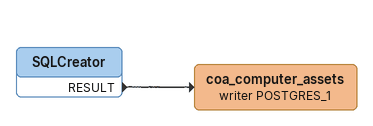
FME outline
SQLCreator
    RESULT -> coa_computer_assets (writer POSTGRES_1)
coa_computer_assets (writer POSTGRES_1)
